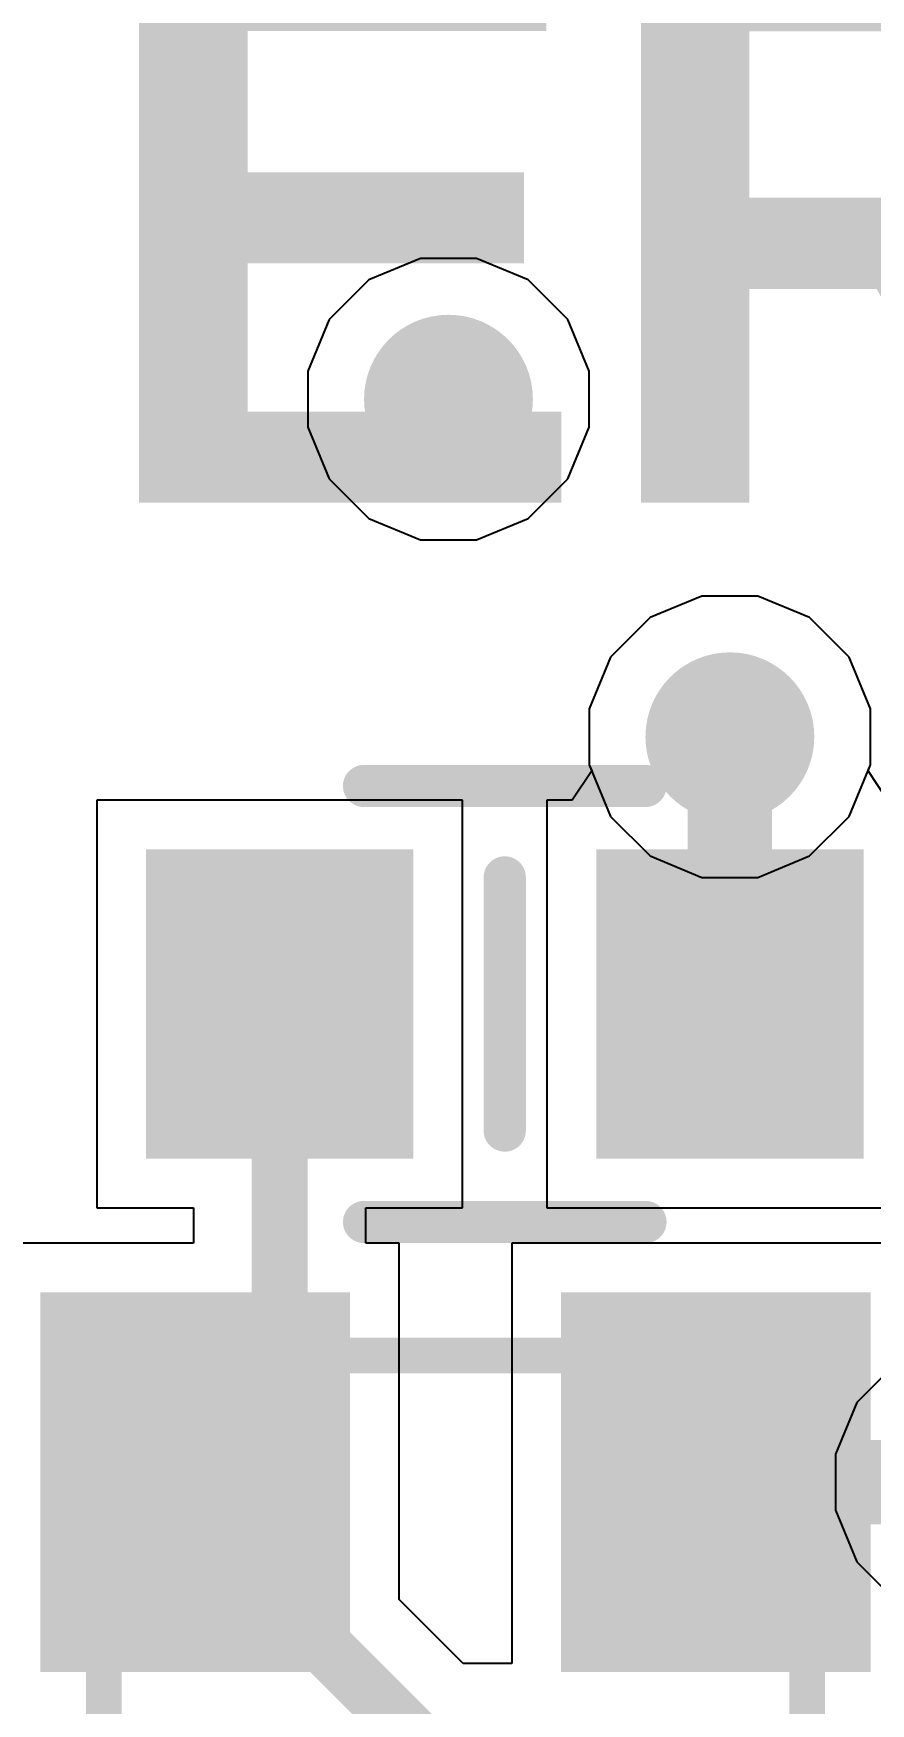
# Model space of a CAD drawing. Header units: inches. Extents: x -1.9 to 51.5, y -1.6 to 35.1.
# Drawn here: x 2.53 to 5.5, y 18.36 to 24.3 of the extents above; entities that cross this region are included whole.
import ezdxf

# ---------------------------------------------------------------- set-up
doc = ezdxf.new("R2010")
doc.units = ezdxf.units.IN
for name, color, linetype in [('Bottom Layer', 76, 'Continuous'), ('Bottom Layer 1', 5, 'Continuous'), ('Mechanical 13', 56, 'Continuous'), ('Top Layer', 16, 'Continuous'), ('Top Layer 1', 1, 'Continuous'), ('Top Overlay', 2, 'Continuous'), ('Top Paste', 8, 'Continuous'), ('Top Solder', 216, 'Continuous'), ('Via Holes', 16, 'Continuous')]:
    doc.layers.add(name, color=color, linetype=linetype)
doc.styles.add('Century Gothic_Bold', font='', dxfattribs={"height": 0.2})
doc.styles.get('Century Gothic_Bold').set_extended_font_data('Century Gothic', bold=True)

# ---------------------------------------------------------------- blocks, each defined once
blk = doc.blocks.new('QSMD3_2_2_5_161')
at = {"layer": 'Top Layer 1'}
for points in [[(-0.52500022, 0.64999997), (0.52500022, 0.64999997), (0.52500022, -0.64999997), (-0.52500022, -0.64999997)], [(1.32499862, 0.64999997), (2.37499906, 0.64999997), (2.37499906, -0.64999997), (1.32499862, -0.64999997)], [(-0.52500022, -1.65000051), (0.52500022, -1.65000051), (0.52500022, -2.95000045), (-0.52500022, -2.95000045)], [(1.32499862, -1.65000051), (2.37499906, -1.65000051), (2.37499906, -2.95000045), (1.32499862, -2.95000045)]]:
    blk.add_hatch(color=1, dxfattribs=at).paths.add_polyline_path(points)
at = {"layer": 'Top Paste'}
for points in [[(-0.52500022, 0.64999997), (0.52500022, 0.64999997), (0.52500022, -0.64999997), (-0.52500022, -0.64999997)], [(1.32499862, 0.64999997), (2.37499906, 0.64999997), (2.37499906, -0.64999997), (1.32499862, -0.64999997)], [(-0.52500022, -1.65000051), (0.52500022, -1.65000051), (0.52500022, -2.95000045), (-0.52500022, -2.95000045)], [(1.32499862, -1.65000051), (2.37499906, -1.65000051), (2.37499906, -2.95000045), (1.32499862, -2.95000045)]]:
    blk.add_hatch(color=8, dxfattribs=at).paths.add_polyline_path(points)
at = {"layer": 'Top Solder'}
for points in [[(-0.55000144, 0.67500119), (0.55000144, 0.67500119), (0.55000144, -0.67500119), (-0.55000144, -0.67500119)], [(1.2999974, 0.67500119), (2.40000028, 0.67500119), (2.40000028, -0.67500119), (1.2999974, -0.67500119)], [(-0.55000144, -1.62499929), (0.55000144, -1.62499929), (0.55000144, -2.97500167), (-0.55000144, -2.97500167)], [(1.2999974, -1.62499929), (2.40000028, -1.62499929), (2.40000028, -2.97500167), (1.2999974, -2.97500167)]]:
    blk.add_hatch(color=216, dxfattribs=at).paths.add_polyline_path(points)
at = {"layer": 'Mechanical 13'}
for points in [[(2.175002, 0.4499991, 0.127, 0.127, 0), (-0.32499808, 0.4499991, 0.127, 0.127, 0)], [(-0.32499808, 0.4499991, 0.127, 0.127, 0), (-0.32499808, -2.74999958, 0.127, 0.127, 0)], [(2.175002, 0.4499991, 0.127, 0.127, 0), (2.175002, -2.74999958, 0.127, 0.127, 0)], [(2.175002, -2.74999958, 0.127, 0.127, 0), (-0.32499808, -2.74999958, 0.127, 0.127, 0)]]:
    blk.add_lwpolyline(points, format="xyseb", dxfattribs=at)
for points in [[(-0.35674808, 0.4499991, 0.0635, 0.0635, 1), (-0.29324808, 0.4499991, 0.0635, 0.0635, 1)], [(-0.35674808, 0.4499991, 0.0635, 0.0635, 1), (-0.29324808, 0.4499991, 0.0635, 0.0635, 1)], [(2.143252, 0.4499991, 0.0635, 0.0635, 1), (2.206752, 0.4499991, 0.0635, 0.0635, 1)], [(2.143252, 0.4499991, 0.0635, 0.0635, 1), (2.206752, 0.4499991, 0.0635, 0.0635, 1)], [(-0.90000074, 0, 0.1999996, 0.1999996, 1), (-1.10000034, 0, 0.1999996, 0.1999996, 1)], [(-1.15000024, 0, 0.0999998, 0.0999998, 1), (-1.05000044, 0, 0.0999998, 0.0999998, 1)], [(-0.95000064, 0, 0.0999998, 0.0999998, 1), (-0.8500008399999999, 0, 0.0999998, 0.0999998, 1)], [(-0.35674808, -2.74999958, 0.0635, 0.0635, 1), (-0.29324808, -2.74999958, 0.0635, 0.0635, 1)], [(-0.35674808, -2.74999958, 0.0635, 0.0635, 1), (-0.29324808, -2.74999958, 0.0635, 0.0635, 1)], [(2.143252, -2.74999958, 0.0635, 0.0635, 1), (2.206752, -2.74999958, 0.0635, 0.0635, 1)], [(2.143252, -2.74999958, 0.0635, 0.0635, 1), (2.206752, -2.74999958, 0.0635, 0.0635, 1)]]:
    blk.add_lwpolyline(points, format="xyseb", close=True, dxfattribs=at)
at = {"layer": 'Top Overlay'}
for points in [[(-0.90000074, 0, 0.1999996, 0.1999996, 1), (-1.10000034, 0, 0.1999996, 0.1999996, 1)], [(-1.15000024, 0, 0.0999998, 0.0999998, 1), (-1.05000044, 0, 0.0999998, 0.0999998, 1)], [(-0.95000064, 0, 0.0999998, 0.0999998, 1), (-0.8500008399999999, 0, 0.0999998, 0.0999998, 1)], [(-0.35674808, -1.0200005, 0.0635, 0.0635, 1), (-0.29324808, -1.0200005, 0.0635, 0.0635, 1)], [(2.143252, -1.0200005, 0.0635, 0.0635, 1), (2.206752, -1.0200005, 0.0635, 0.0635, 1)], [(-0.35674808, -1.18000018, 0.0635, 0.0635, 1), (-0.29324808, -1.18000018, 0.0635, 0.0635, 1)], [(2.143252, -1.18000018, 0.0635, 0.0635, 1), (2.206752, -1.18000018, 0.0635, 0.0635, 1)]]:
    blk.add_lwpolyline(points, format="xyseb", close=True, dxfattribs=at)
for points in [[(-0.32499808, -1.0200005, 0.127, 0.127, 0), (-0.32499808, -1.18000018, 0.127, 0.127, 0)], [(2.175002, -1.0200005, 0.127, 0.127, 0), (2.175002, -1.18000018, 0.127, 0.127, 0)]]:
    blk.add_lwpolyline(points, format="xyseb", dxfattribs=at)
blk = doc.blocks.new('0603C_184')
at = {"layer": 'Top Layer 1'}
for points in [[(-1.25000131, -0.52500022), (-1.25000131, 0.52500022), (-0.35000057, 0.52500022), (-0.35000057, -0.52500022)], [(0.34999803, -0.52500022), (0.34999803, 0.52500022), (1.24999877, 0.52500022), (1.24999877, -0.52500022)]]:
    blk.add_hatch(color=1, dxfattribs=at).paths.add_polyline_path(points)
at = {"layer": 'Top Paste'}
for points in [[(-1.25000131, -0.52500022), (-1.25000131, 0.52500022), (-0.35000057, 0.52500022), (-0.35000057, -0.52500022)], [(0.34999803, -0.52500022), (0.34999803, 0.52500022), (1.24999877, 0.52500022), (1.24999877, -0.52500022)]]:
    blk.add_hatch(color=8, dxfattribs=at).paths.add_polyline_path(points)
at = {"layer": 'Top Solder'}
for points in [[(-1.27500253, -0.55000144), (-1.27500253, 0.55000144), (-0.32499935, 0.55000144), (-0.32499935, -0.55000144)], [(0.32499681, -0.55000144), (0.32499681, 0.55000144), (1.27499999, 0.55000144), (1.27499999, -0.55000144)]]:
    blk.add_hatch(color=216, dxfattribs=at).paths.add_polyline_path(points)
at = {"layer": 'Top Overlay'}
for points in [[(0.499999, 0.77499972, 0.1499997, 0.1499997, 0), (-0.499999, 0.77499972, 0.1499997, 0.1499997, 0)], [(0, 0.4499991, 0.1499997, 0.1499997, 0), (0, -0.4499991, 0.1499997, 0.1499997, 0)], [(0.499999, -0.77499972, 0.1499997, 0.1499997, 0), (-0.499999, -0.77499972, 0.1499997, 0.1499997, 0)]]:
    blk.add_lwpolyline(points, format="xyseb", dxfattribs=at)
for points in [[(-0.53749956, 0.77499972, 0.07499858, 0.07499858, 1), (-0.46249844, 0.77499972, 0.07499858, 0.07499858, 1)], [(0.46249844, 0.77499972, 0.07499858, 0.07499858, 1), (0.53749956, 0.77499972, 0.07499858, 0.07499858, 1)], [(-0.03750056, 0.4499991, 0.07499858, 0.07499858, 1), (0.03750056, 0.4499991, 0.07499858, 0.07499858, 1)], [(-0.03750056, -0.4499991, 0.07499858, 0.07499858, 1), (0.03750056, -0.4499991, 0.07499858, 0.07499858, 1)], [(-0.53749956, -0.77499972, 0.07499858, 0.07499858, 1), (-0.46249844, -0.77499972, 0.07499858, 0.07499858, 1)], [(0.46249844, -0.77499972, 0.07499858, 0.07499858, 1), (0.53749956, -0.77499972, 0.07499858, 0.07499858, 1)]]:
    blk.add_lwpolyline(points, format="xyseb", close=True, dxfattribs=at)

msp = doc.modelspace()

# ---------------------------------------------------------------- hatches: boundary and pattern name
at = {"layer": 'Bottom Layer'}
h = msp.add_hatch(color=76, dxfattribs=at)
edge = h.paths.add_edge_path()
edge.add_arc((4.00001486, 23.00002512), 0.2999994, 0, 360)
h = msp.add_hatch(color=76, dxfattribs=at)
edge = h.paths.add_edge_path()
edge.add_arc((5.00000016, 21.79999958), 0.2999994, 0, 360)
at = {"layer": 'Bottom Layer 1'}
h = msp.add_hatch(color=5, dxfattribs=at)
edge = h.paths.add_edge_path()
edge.add_arc((4.00001486, 23.00002512), 0.2999994, 0, 360)
h = msp.add_hatch(color=5, dxfattribs=at)
edge = h.paths.add_edge_path()
edge.add_arc((5.00000016, 21.79999958), 0.2999994, 0, 360)
at = {"layer": 'Top Layer'}
h = msp.add_hatch(color=16, dxfattribs=at)
edge = h.paths.add_edge_path()
edge.add_arc((4.00001486, 23.00002512), 0.2999994, 0, 360)
h = msp.add_hatch(color=16, dxfattribs=at)
edge = h.paths.add_edge_path()
edge.add_arc((5.00000016, 21.79999958), 0.2999994, 0, 360)
at = {"layer": 'Top Layer 1'}
h = msp.add_hatch(color=1, dxfattribs=at)
edge = h.paths.add_edge_path()
edge.add_arc((4.00001486, 23.00002512), 0.2999994, 0, 360)
h = msp.add_hatch(color=1, dxfattribs=at)
edge = h.paths.add_edge_path()
edge.add_arc((5.00000016, 21.79999958), 0.2999994, 0, 360)
at = {"layer": 'Via Holes'}
h = msp.add_hatch(color=7, dxfattribs=at)
edge = h.paths.add_edge_path()
edge.add_arc((4.00001486, 23.00002512), 0.1499997, 0, 360)
h = msp.add_hatch(color=7, dxfattribs=at)
edge = h.paths.add_edge_path()
edge.add_arc((5.00000016, 21.79999958), 0.1499997, 0, 360)

# ---------------------------------------------------------------- linework, layer by layer
at = {"layer": 'Bottom Layer'}
for p, q in [((3.90055862, 23.50002412), (3.71678708, 23.4239054)), ((4.0994711, 23.50002412), (3.90055862, 23.50002412)), ((4.283242639999999, 23.4239054), (4.0994711, 23.50002412)), ((3.71678708, 23.4239054), (3.57613458, 23.2832529)), ((4.42389514, 23.2832529), (4.283242639999999, 23.4239054)), ((3.57613458, 23.2832529), (3.50001586, 23.09948136)), ((4.500013859999999, 23.09948136), (4.42389514, 23.2832529)), ((3.50001586, 23.09948136), (3.50001586, 22.90056888)), ((4.500013859999999, 22.90056888), (4.500013859999999, 23.09948136)), ((3.50001586, 22.90056888), (3.57613458, 22.71679734)), ((4.42389514, 22.71679734), (4.500013859999999, 22.90056888)), ((3.57613458, 22.71679734), (3.71678708, 22.57614484)), ((4.283242639999999, 22.57614484), (4.42389514, 22.71679734)), ((3.71678708, 22.57614484), (3.90055862, 22.50002612)), ((4.0994711, 22.50002612), (4.283242639999999, 22.57614484)), ((3.90055862, 22.50002612), (4.0994711, 22.50002612))]:
    msp.add_line(p, q, dxfattribs=at)
at = {"layer": 'Bottom Layer 1'}
for p, q in [((4.90054392, 22.29999858), (4.716772379999999, 22.22387986)), ((5.099456399999999, 22.29999858), (4.90054392, 22.29999858)), ((5.28322794, 22.22387986), (5.099456399999999, 22.29999858)), ((4.716772379999999, 22.22387986), (4.576119879999999, 22.08322736)), ((5.42388044, 22.08322736), (5.28322794, 22.22387986)), ((4.576119879999999, 22.08322736), (4.50000116, 21.89945582)), ((5.49999916, 21.89945582), (5.42388044, 22.08322736)), ((4.50000116, 21.89945582), (4.50000116, 21.70054334)), ((5.49999916, 21.70054334), (5.49999916, 21.89945582)), ((4.50000116, 21.70054334), (4.576119879999999, 21.5167718)), ((5.42388044, 21.5167718), (5.49999916, 21.70054334)), ((4.576119879999999, 21.5167718), (4.716772379999999, 21.3761193)), ((5.28322794, 21.3761193), (5.42388044, 21.5167718)), ((4.716772379999999, 21.3761193), (4.90054392, 21.30000058)), ((5.099456399999999, 21.30000058), (5.28322794, 21.3761193)), ((4.90054392, 21.30000058), (5.099456399999999, 21.30000058)), ((5.591771899999999, 19.57388008), (5.4511194, 19.43322758)), ((5.4511194, 19.43322758), (5.375000679999999, 19.24945604)), ((5.375000679999999, 19.24945604), (5.375000679999999, 19.05054356)), ((5.375000679999999, 19.05054356), (5.4511194, 18.86677202)), ((5.4511194, 18.86677202), (5.591771899999999, 18.72611952))]:
    msp.add_line(p, q, dxfattribs=at)
at = {"layer": 'Top Layer'}
for p, q in [((3.90055862, 23.50002412), (3.71678708, 23.4239054)), ((4.0994711, 23.50002412), (3.90055862, 23.50002412)), ((4.283242639999999, 23.4239054), (4.0994711, 23.50002412)), ((3.71678708, 23.4239054), (3.57613458, 23.2832529)), ((4.42389514, 23.2832529), (4.283242639999999, 23.4239054)), ((3.57613458, 23.2832529), (3.50001586, 23.09948136)), ((4.500013859999999, 23.09948136), (4.42389514, 23.2832529)), ((3.50001586, 23.09948136), (3.50001586, 22.90056888)), ((4.500013859999999, 22.90056888), (4.500013859999999, 23.09948136)), ((3.50001586, 22.90056888), (3.57613458, 22.71679734)), ((4.42389514, 22.71679734), (4.500013859999999, 22.90056888)), ((3.57613458, 22.71679734), (3.71678708, 22.57614484)), ((4.283242639999999, 22.57614484), (4.42389514, 22.71679734)), ((3.71678708, 22.57614484), (3.90055862, 22.50002612)), ((4.0994711, 22.50002612), (4.283242639999999, 22.57614484)), ((3.90055862, 22.50002612), (4.0994711, 22.50002612))]:
    msp.add_line(p, q, dxfattribs=at)
at = {"layer": 'Top Layer 1'}
for p, q in [((4.90054392, 22.29999858), (4.716772379999999, 22.22387986)), ((5.099456399999999, 22.29999858), (4.90054392, 22.29999858)), ((5.28322794, 22.22387986), (5.099456399999999, 22.29999858)), ((4.716772379999999, 22.22387986), (4.576119879999999, 22.08322736)), ((5.42388044, 22.08322736), (5.28322794, 22.22387986)), ((4.576119879999999, 22.08322736), (4.50000116, 21.89945582)), ((5.49999916, 21.89945582), (5.42388044, 22.08322736)), ((4.50000116, 21.89945582), (4.50000116, 21.70054334)), ((5.49999916, 21.70054334), (5.49999916, 21.89945582)), ((4.50895212, 21.67893556), (4.43950344, 21.5750013)), ((4.50000116, 21.70054334), (4.50895212, 21.67893556)), ((5.491048199999999, 21.67893556), (5.49999916, 21.70054334)), ((5.56049688, 21.5750013), (5.491048199999999, 21.67893556)), ((4.04999952, 21.5750013), (2.75000212, 21.5750013)), ((2.75000212, 21.5750013), (2.75000212, 20.12500166)), ((4.04999952, 20.12500166), (4.04999952, 21.5750013)), ((4.43950344, 21.5750013), (4.35000146, 21.5750013)), ((4.35000146, 21.5750013), (4.35000146, 20.12500166)), ((2.75000212, 20.12500166), (3.09412386, 20.12500166)), ((3.09412386, 20.12500166), (3.09412386, 20.00000064)), ((3.70587778, 20.00000064), (3.70587778, 20.12500166)), ((3.70587778, 20.12500166), (4.04999952, 20.12500166)), ((4.35000146, 20.12500166), (5.649998859999999, 20.12500166)), ((3.09412386, 20.00000064), (2.3750016, 20.00000064)), ((3.82500124, 20.00000064), (3.70587778, 20.00000064)), ((3.82500124, 18.7325762), (3.82500124, 20.00000064)), ((5.675000079999999, 20.00000064), (4.22500044, 20.00000064)), ((4.22500044, 20.00000064), (4.22500044, 18.50587612)), ((4.05170132, 18.50587612), (3.82500124, 18.7325762)), ((4.22500044, 18.50587612), (4.05170132, 18.50587612))]:
    msp.add_line(p, q, dxfattribs=at)
for points in [[(5.00000016, 20.85000148, 0.2999994, 0.2999994, 0), (5.00000016, 21.79999958, 0.2999994, 0.2999994, 0)], [(3.40000082, 19.45000174, 0.1999996, 0.1999996, 0), (3.40000082, 20.85000148, 0.1999996, 0.1999996, 0)], [(3.10000142, 19.15000234, 0.1999996, 0.1999996, 0), (3.40000082, 19.45000174, 0.1999996, 0.1999996, 0)], [(4.950000259999999, 19.15000234, 0.2999994, 0.2999994, 0), (4.9500028, 19.1499998, 0.2999994, 0.2999994, 0)], [(4.9500028, 19.1499998, 0.2999994, 0.2999994, 0), (5.87499968, 19.1499998, 0.2999994, 0.2999994, 0)], [(3.10000142, 19.02500132, 0.1999996, 0.1999996, 0), (3.10000142, 19.15000234, 0.1999996, 0.1999996, 0)], [(3.10000142, 19.02500132, 0.1999996, 0.1999996, 0), (3.925003579999999, 18.19999916, 0.1999996, 0.1999996, 0)]]:
    msp.add_lwpolyline(points, format="xyseb", dxfattribs=at)
for points in [[(4.92500158, 21.79999958, 0.1499997, 0.1499997, 1), (5.07499874, 21.79999958, 0.1499997, 0.1499997, 1)], [(4.92500158, 20.85000148, 0.1499997, 0.1499997, 1), (5.07499874, 20.85000148, 0.1499997, 0.1499997, 1)], [(3.35000092, 20.85000148, 0.0999998, 0.0999998, 1), (3.45000072, 20.85000148, 0.0999998, 0.0999998, 1)], [(3.35000092, 19.45000174, 0.0999998, 0.0999998, 1), (3.45000072, 19.45000174, 0.0999998, 0.0999998, 1)], [(3.35000092, 19.45000174, 0.0999998, 0.0999998, 1), (3.45000072, 19.45000174, 0.0999998, 0.0999998, 1)], [(4.87500168, 19.15000234, 0.1499997, 0.1499997, 1), (5.024998839999999, 19.15000234, 0.1499997, 0.1499997, 1)], [(4.875004219999999, 19.1499998, 0.1499997, 0.1499997, 1), (5.02500138, 19.1499998, 0.1499997, 0.1499997, 1)], [(4.875004219999999, 19.1499998, 0.1499997, 0.1499997, 1), (5.02500138, 19.1499998, 0.1499997, 0.1499997, 1)], [(3.05000152, 19.15000234, 0.0999998, 0.0999998, 1), (3.15000132, 19.15000234, 0.0999998, 0.0999998, 1)], [(3.05000152, 19.15000234, 0.0999998, 0.0999998, 1), (3.15000132, 19.15000234, 0.0999998, 0.0999998, 1)], [(3.05000152, 19.02500132, 0.0999998, 0.0999998, 1), (3.15000132, 19.02500132, 0.0999998, 0.0999998, 1)], [(3.05000152, 19.02500132, 0.0999998, 0.0999998, 1), (3.15000132, 19.02500132, 0.0999998, 0.0999998, 1)]]:
    msp.add_lwpolyline(points, format="xyseb", close=True, dxfattribs=at)

# ---------------------------------------------------------------- block references
at = {"rotation": 180}
for name, p in [('0603C_184', (4.19999922, 20.85000148)), ('QSMD3_2_2_5_161', (4.950000259999999, 16.85000186))]:
    msp.add_blockref(name, p, dxfattribs=at)

# ---------------------------------------------------------------- texts
at = {"layer": 'Top Overlay', "style": 'Century Gothic_Bold'}
msp.add_text('ERR', height=2.00000108, dxfattribs=at).set_placement((2.72171414, 22.63220518))

doc.saveas('drawing.dxf')
